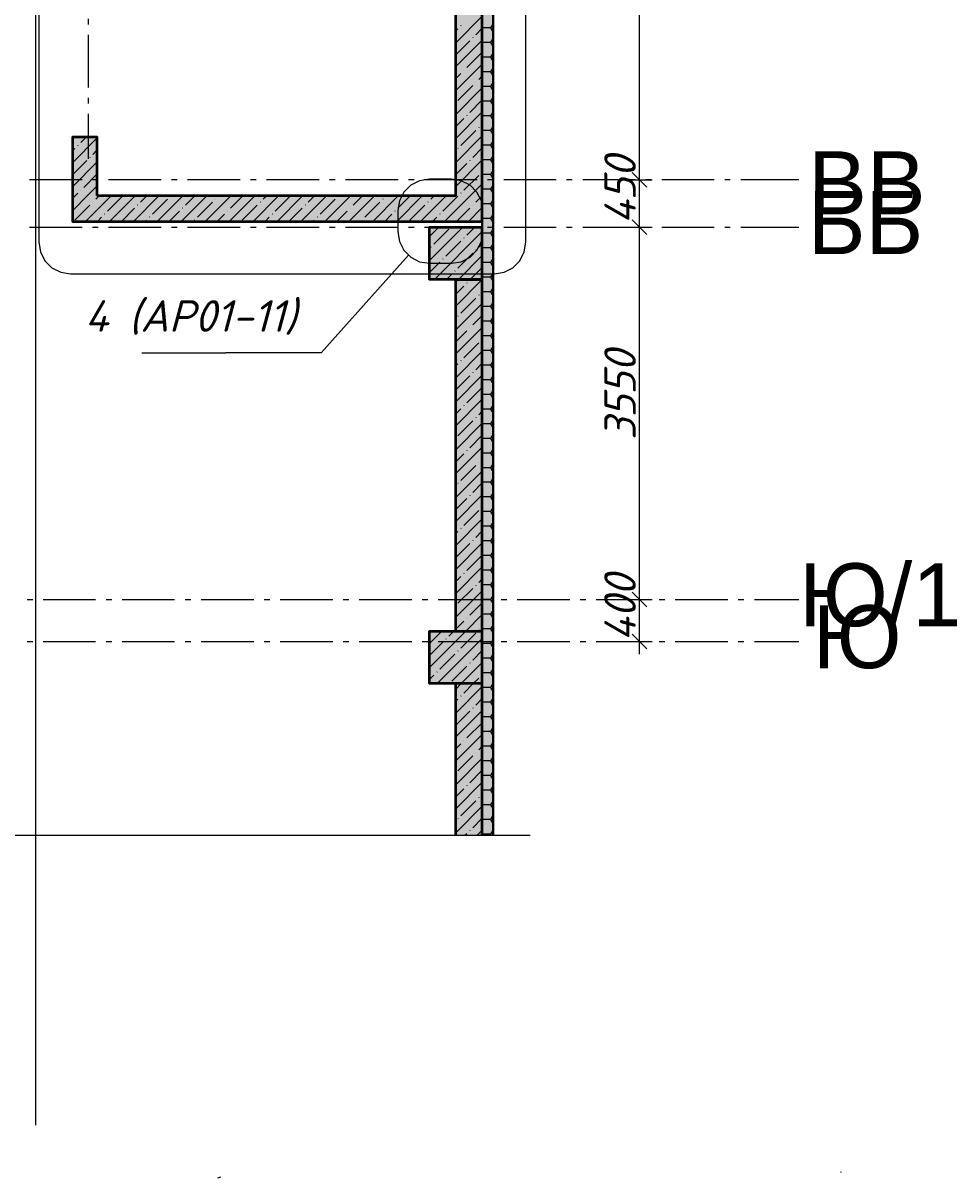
# Model space of a CAD drawing. Header units: millimetres. Extents: x -81576 to 1046824, y -248937 to 691537.
# Drawn here: x 196714 to 205611, y 634482 to 645484 of the extents above; entities that cross this region are included whole.
import ezdxf

# ---------------------------------------------------------------- set-up
doc = ezdxf.new("R2010")
doc.units = ezdxf.units.MM
doc.layers.add('PDF _Геометрия', color=7, linetype='Continuous', true_color=0x1d1d1d)
doc.layers.add('PDF _Сплошная заливка', color=7, linetype='Continuous', true_color=0xffffff)
doc.layers.add('PDF _Текст', color=7, linetype='Continuous')
doc.styles.add('PDF ArialMT', font='arial.ttf')
doc.styles.add('PDF ISOCPEUR Italic', font='isocpeui.ttf')

msp = doc.modelspace()

# ---------------------------------------------------------------- hatches: boundary and pattern name
at = {"layer": 'PDF _Сплошная заливка', "true_color": 0x636466, "transparency": 33554559}
for points in [[(201088, 637747.2), (201188, 637747.2), (201188, 682543.1), (201088, 682543.1), (201088, 653403.1), (201186, 653403.1), (201186, 652803.1), (201088, 652803.1)], [(201188, 637747.2), (201196, 637747.2), (201196, 682551.1), (201188, 682551.1)], [(201086, 643591.1), (201086, 651941.1), (200836, 651941.1), (200836, 643591.1)], [(197186, 643841.1), (197416, 643841.1), (197416, 644401.1), (197186, 644401.1)], [(200836, 643591.1), (200836, 643841.1), (197186, 643841.1), (197186, 643591.1)], [(200586, 643041.1), (201086, 643041.1), (201086, 643541.1), (200586, 643541.1)], [(201086, 639691.1), (201086, 643041.1), (200836, 643041.1), (200836, 639691.1)], [(200586, 639191.1), (201086, 639191.1), (201086, 639691.1), (200586, 639691.1)], [(201086, 637747.2), (201086, 639191.1), (200836, 639191.1), (200836, 637747.2)], [(201086, 637747.2), (201088, 637747.2), (201086, 639191.1)]]:
    msp.add_hatch(color=251, dxfattribs=at).paths.add_polyline_path(points)

# ---------------------------------------------------------------- linework, layer by layer
at = {"layer": 'PDF _Геометрия', "color": 8, "lineweight": 9, "true_color": 0x808080}
msp.add_lwpolyline([(196836, 634984.7), (196836, 685937.1)], dxfattribs=at)
at = {"layer": 'PDF _Геометрия', "color": 7, "lineweight": 13}
for points in [[(97276, 669786.1), (97276, 682551.1), (97386, 682551.1), (201086, 682551.1), (201196, 682551.1), (201196, 637747.2)], [(201188, 637747.2), (201188, 682543.1), (188186, 682543.1)]]:
    msp.add_lwpolyline(points, dxfattribs=at)
at = {"layer": 'PDF _Геометрия', "color": 7, "lineweight": 9}
for points in [[(202586.2, 639471.1), (202586.2, 639991.1), (202586.2, 643541.1), (202586.2, 643991.1), (202586.2, 648691.1), (202586.2, 652041.1), (202586.2, 658141.1), (202586.2, 659841.1), (202586.2, 661141.1), (202586.2, 664341.1), (202586.2, 666741.1), (202586.2, 666891.1), (202586.2, 670241.1), (202586.2, 671341.1), (202586.2, 672341.1), (202586.2, 678790.8), (202586.2, 682461.1)], [(201086, 637747.2), (201086, 652803.1)], [(201088, 637747.2), (201088, 652803.1)], [(197336, 645471.7), (197336, 645524.6)], [(197336, 644871.7), (197336, 645371.7)], [(197336, 644718.8), (197336, 644771.7)], [(197336, 644191.1), (197336, 644618.8)], [(197275.2, 643991.1), (196775.2, 643991.1)], [(197428.1, 643991.1), (197375.2, 643991.1)], [(198028.1, 643991.1), (197528.1, 643991.1)], [(198181, 643991.1), (198128.1, 643991.1)], [(198781, 643991.1), (198281, 643991.1)], [(198933.9, 643991.1), (198881, 643991.1)], [(199533.9, 643991.1), (199033.9, 643991.1)], [(199686.8, 643991.1), (199633.9, 643991.1)], [(200286.8, 643991.1), (199786.8, 643991.1)], [(200439.8, 643991.1), (200386.8, 643991.1)], [(201039.8, 643991.1), (200539.8, 643991.1)], [(201192.7, 643991.1), (201139.8, 643991.1)], [(201792.7, 643991.1), (201292.7, 643991.1)], [(201945.6, 643991.1), (201892.7, 643991.1)], [(202545.6, 643991.1), (202045.6, 643991.1)], [(202487.2, 643991.1), (202586.2, 643991.1), (202706.2, 643991.1)], [(202516.2, 644061.1), (202586.2, 643991.1), (202656.2, 643921.1)], [(202698.5, 643991.1), (202645.6, 643991.1)], [(203298.5, 643991.1), (202798.5, 643991.1)], [(203451.4, 643991.1), (203398.5, 643991.1)], [(204103.9, 643991.1), (203551.4, 643991.1)], [(196775.2, 643541.1), (197275.2, 643541.1)], [(197375.2, 643541.1), (197428.1, 643541.1)], [(197528.1, 643541.1), (198028.1, 643541.1)], [(198128.1, 643541.1), (198181, 643541.1)], [(198281, 643541.1), (198781, 643541.1)], [(198881, 643541.1), (198933.9, 643541.1)], [(199033.9, 643541.1), (199533.9, 643541.1)], [(199633.9, 643541.1), (199686.8, 643541.1)], [(199786.8, 643541.1), (200286.8, 643541.1)], [(200386.8, 643541.1), (200439.8, 643541.1)], [(200539.8, 643541.1), (201039.8, 643541.1)], [(201139.8, 643541.1), (201192.7, 643541.1)], [(201292.7, 643541.1), (201792.7, 643541.1)], [(201892.7, 643541.1), (201945.6, 643541.1)], [(202045.6, 643541.1), (202545.6, 643541.1)], [(202487.2, 643541.1), (202586.2, 643541.1), (202706.2, 643541.1)], [(202516.2, 643611.1), (202586.2, 643541.1), (202656.2, 643471.1)], [(202645.6, 643541.1), (202698.5, 643541.1)], [(202798.5, 643541.1), (203298.5, 643541.1)], [(203398.5, 643541.1), (203451.4, 643541.1)], [(203551.4, 643541.1), (204103.9, 643541.1)], [(202516.2, 640061.1), (202586.2, 639991.1), (202656.2, 639921.1)], [(196751.9, 639991.1), (196804.8, 639991.1)], [(196904.8, 639991.1), (197404.8, 639991.1)], [(197504.8, 639991.1), (197557.7, 639991.1)], [(197657.7, 639991.1), (198157.7, 639991.1)], [(198257.7, 639991.1), (198310.6, 639991.1)], [(198410.6, 639991.1), (198910.6, 639991.1)], [(199010.6, 639991.1), (199063.6, 639991.1)], [(199163.6, 639991.1), (199663.6, 639991.1)], [(199763.6, 639991.1), (199816.5, 639991.1)], [(199916.5, 639991.1), (200416.5, 639991.1)], [(200516.5, 639991.1), (200569.4, 639991.1)], [(200669.4, 639991.1), (201169.4, 639991.1)], [(201269.4, 639991.1), (201322.3, 639991.1)], [(201422.3, 639991.1), (201922.3, 639991.1)], [(202022.3, 639991.1), (202075.2, 639991.1)], [(202175.2, 639991.1), (202675.2, 639991.1)], [(202487.2, 639991.1), (202586.2, 639991.1), (202706.2, 639991.1)], [(202775.2, 639991.1), (202828.1, 639991.1)], [(202928.1, 639991.1), (203428.1, 639991.1)], [(203528.1, 639991.1), (203581.1, 639991.1)], [(203681.1, 639991.1), (204103.9, 639991.1)], [(196751.9, 639591.1), (196804.8, 639591.1)], [(196904.8, 639591.1), (197404.8, 639591.1)], [(197504.8, 639591.1), (197557.7, 639591.1)], [(197657.7, 639591.1), (198157.7, 639591.1)], [(198257.7, 639591.1), (198310.6, 639591.1)], [(198410.6, 639591.1), (198910.6, 639591.1)], [(199010.6, 639591.1), (199063.6, 639591.1)], [(199163.6, 639591.1), (199663.6, 639591.1)], [(199763.6, 639591.1), (199816.5, 639591.1)], [(199916.5, 639591.1), (200416.5, 639591.1)], [(200516.5, 639591.1), (200569.4, 639591.1)], [(200669.4, 639591.1), (201169.4, 639591.1)], [(201269.4, 639591.1), (201322.3, 639591.1)], [(201422.3, 639591.1), (201922.3, 639591.1)], [(202022.3, 639591.1), (202075.2, 639591.1)], [(202175.2, 639591.1), (202675.2, 639591.1)], [(202487.2, 639591.1), (202586.2, 639591.1), (202706.2, 639591.1)], [(202516.2, 639661.1), (202586.2, 639591.1), (202656.2, 639521.1)], [(202775.2, 639591.1), (202828.1, 639591.1)], [(202928.1, 639591.1), (203428.1, 639591.1)], [(203528.1, 639591.1), (203581.1, 639591.1)], [(203681.1, 639591.1), (204103.9, 639591.1)], [(186232.3, 637524.7), (186343.6, 637747.2), (201544, 637747.2)]]:
    msp.add_lwpolyline(points, dxfattribs=at)
for points in [[(201504, 652327.1), (201489.4, 652419.8), (201446.7, 652503.4), (201380.4, 652569.8), (201296.7, 652612.4), (201204, 652627.1), (197164.4, 652627.1), (197071.7, 652612.4), (196988.1, 652569.8), (196921.7, 652503.4), (196879.1, 652419.8), (196864.4, 652327.1), (196864.4, 643396.7), (196879.1, 643304), (196921.7, 643220.4), (196988.1, 643154), (197071.7, 643111.4), (197164.4, 643096.7), (201204, 643096.7), (201296.7, 643111.4), (201380.4, 643154), (201446.7, 643220.4), (201489.4, 643304), (201504, 643396.7)], [(201095.5, 643697.6), (201080.8, 643790.3), (201038.2, 643873.9), (200971.9, 643940.3), (200888.2, 643982.9), (200795.5, 643997.6), (200584.5, 643997.6), (200491.8, 643982.9), (200408.2, 643940.3), (200341.8, 643873.9), (200299.2, 643790.3), (200284.5, 643697.6), (200284.5, 643496.3), (200299.2, 643403.6), (200341.8, 643320), (200408.2, 643253.6), (200491.8, 643211), (200584.5, 643196.3), (200795.5, 643196.3), (200888.2, 643211), (200971.9, 643253.6), (201038.2, 643320), (201080.8, 643403.6), (201095.5, 643496.3)]]:
    msp.add_lwpolyline(points, close=True, dxfattribs=at)
at = {"layer": 'PDF _Геометрия', "color": 7, "lineweight": 35}
for points in [[(197416, 643841.1), (200836, 643841.1), (200836, 651941.1), (201086, 651941.1), (201086, 643591.1), (200836, 643591.1), (197186, 643591.1), (197186, 643841.1), (197186, 644401.1), (197416, 644401.1)], [(201086, 643041.1), (200586, 643041.1), (200586, 643541.1), (201086, 643541.1)], [(201086, 639691.1), (201086, 639191.1), (200586, 639191.1), (200586, 639691.1)]]:
    msp.add_lwpolyline(points, close=True, dxfattribs=at)
at = {"layer": 'PDF _Геометрия', "lineweight": 9}
for points in [[(201086, 645547.4), (200836, 645297.4)], [(200855.2, 645430.6), (200836, 645411.4)], [(200886.1, 645461.5), (200883.7, 645459.1)], [(201086, 645433.3), (201026.2, 645373.5)], [(201166.5, 645439), (201088, 645439)], [(201188, 645476.3), (201166.5, 645439)], [(201166.5, 645439), (201188, 645401.6)], [(201086, 645319.3), (200836, 645069.3)], [(200969.2, 645316.5), (200836, 645183.3)], [(201000.1, 645347.4), (200997.7, 645345)], [(201166.5, 645299.3), (201088, 645299.3)], [(201188, 645336.7), (201166.5, 645299.3)], [(201166.5, 645299.3), (201188, 645261.9)], [(201083.3, 645202.5), (200940.7, 645059.9)], [(201188, 645197), (201166.5, 645159.6)], [(201086, 645091.2), (200836, 644841.2)], [(201166.5, 645159.6), (201088, 645159.6)], [(201166.5, 645159.6), (201188, 645122.2)], [(200883.7, 645002.9), (200836, 644955.2)], [(200914.6, 645033.8), (200912.2, 645031.4)], [(201086, 644977.2), (201054.8, 644945.9)], [(201166.5, 645019.9), (201088, 645019.9)], [(201188, 645057.3), (201166.5, 645019.9)], [(201166.5, 645019.9), (201188, 644982.5)], [(201086, 644863.1), (200836, 644613.1)], [(200997.7, 644888.8), (200855.2, 644746.3)], [(201028.6, 644919.7), (201026.2, 644917.3)], [(201166.5, 644880.2), (201088, 644880.2)], [(201188, 644917.6), (201166.5, 644880.2)], [(201166.5, 644880.2), (201188, 644842.8)], [(201086, 644749.1), (200969.2, 644632.2)], [(201188, 644777.9), (201166.5, 644740.6)], [(201166.5, 644740.5), (201088, 644740.5)], [(201166.5, 644740.5), (201188, 644703.2)], [(201086, 644635), (200836, 644385)], [(200912.2, 644575.2), (200836, 644499.1)], [(200943.1, 644606.1), (200940.7, 644603.7)], [(201166.5, 644600.9), (201088, 644600.9)], [(201188, 644638.2), (201166.5, 644600.9)], [(201166.5, 644600.9), (201188, 644563.5)], [(201026.2, 644461.2), (200883.7, 644318.6)], [(201057.1, 644492), (201054.8, 644489.7)], [(201086, 644521), (201083.3, 644518.2)], [(201166.5, 644461.2), (201088, 644461.2)], [(201188, 644498.6), (201166.5, 644461.2)], [(201166.5, 644461.2), (201188, 644423.8)], [(197202.6, 644401.1), (197186, 644384.6)], [(197416, 644386.5), (197186, 644156.5)], [(197236.5, 644321), (197234.1, 644318.6)], [(197316.6, 644401.1), (197262.6, 644347.1)], [(201086, 644406.9), (200836, 644156.9)], [(201166.5, 644321.5), (201088, 644321.5)], [(201188, 644358.9), (201166.5, 644321.5)], [(201166.5, 644321.5), (201188, 644284.1)], [(197205.6, 644290.1), (197186, 644270.5)], [(197350.5, 644206.9), (197348.2, 644204.5)], [(197416, 644272.4), (197376.7, 644233.1)], [(200857.5, 644292.4), (200855.2, 644290.1)], [(201086, 644292.9), (200997.7, 644204.5)], [(201188, 644219.2), (201166.5, 644181.8)], [(197319.6, 644176), (197186, 644042.4)], [(197416, 644158.4), (197186, 643928.4)], [(201086, 644178.8), (200836, 643928.8)], [(200940.7, 644147.5), (200836, 644042.9)], [(200971.6, 644178.4), (200969.2, 644176)], [(201166.5, 644181.8), (201088, 644181.8)], [(201166.5, 644181.8), (201188, 644144.4)], [(197416, 644044.3), (197291.1, 643919.4)], [(201054.8, 644033.5), (200912.2, 643890.9)], [(201085.6, 644064.4), (201083.3, 644062)], [(201166.5, 644042.1), (201088, 644042.1)], [(201188, 644079.5), (201166.5, 644042.2)], [(201166.5, 644042.1), (201188, 644004.8)], [(197416, 643930.3), (197326.8, 643841.1), (197186, 643700.3)], [(197265, 643893.3), (197262.6, 643890.9)], [(201086, 643950.7), (200836, 643700.7), (200726.4, 643591.1)], [(201166.5, 643902.5), (201088, 643902.5)], [(201188, 643939.8), (201166.5, 643902.5)], [(201166.5, 643902.5), (201188, 643865.1)], [(197234.1, 643862.4), (197212.8, 643841.1), (197186, 643814.3)], [(197555, 643841.1), (197304.9, 643591.1)], [(197379, 643779.2), (197376.7, 643776.9)], [(197440.9, 643841.1), (197405.2, 643805.4)], [(197661.8, 643833.9), (197519.2, 643691.3)], [(197783.1, 643841.1), (197533, 643591.1)], [(198011.1, 643841.1), (197761.1, 643591.1)], [(197897.1, 643841.1), (197832.9, 643776.9)], [(198089.5, 643805.4), (197946.9, 643662.8)], [(198239.2, 643841.1), (197989.2, 643591.1)], [(198120.4, 643836.3), (198118, 643833.9)], [(198467.3, 643841.1), (198217.3, 643591.1)], [(198353.3, 643841.1), (198260.5, 643748.3)], [(198517.2, 643776.9), (198374.6, 643634.3)], [(198695.4, 643841.1), (198445.4, 643591.1)], [(198548, 643807.7), (198545.7, 643805.4)], [(198581.4, 643841.1), (198574.2, 643833.9)], [(198923.5, 643841.1), (198673.5, 643591.1)], [(198809.5, 643841.1), (198688.2, 643719.8)], [(199151.6, 643841.1), (198901.6, 643591.1)], [(198975.7, 643779.2), (198973.4, 643776.9)], [(199037.6, 643841.1), (199001.9, 643805.4)], [(199258.5, 643833.9), (199115.9, 643691.3)], [(199379.7, 643841.1), (199129.7, 643591.1)], [(199607.8, 643841.1), (199357.8, 643591.1)], [(199493.8, 643841.1), (199429.5, 643776.9)], [(199686.2, 643805.4), (199543.6, 643662.8)], [(199835.9, 643841.1), (199585.9, 643591.1)], [(199717, 643836.3), (199714.7, 643833.9)], [(200064, 643841.1), (199814, 643591.1)], [(199950, 643841.1), (199857.2, 643748.3)], [(200113.8, 643776.9), (199971.3, 643634.3)], [(200292.1, 643841.1), (200042.1, 643591.1)], [(200144.7, 643807.7), (200142.4, 643805.4)], [(200178.1, 643841.1), (200170.9, 643833.9)], [(200520.2, 643841.1), (200270.2, 643591.1)], [(200406.2, 643841.1), (200284.9, 643719.8)], [(200748.3, 643841.1), (200498.3, 643591.1)], [(200572.4, 643779.2), (200570, 643776.9)], [(200634.3, 643841.1), (200598.6, 643805.4)], [(200855.2, 643833.9), (200836, 643814.8), (200712.6, 643691.3)], [(200886.1, 643864.8), (200883.7, 643862.4)], [(201086, 643836.7), (201026.2, 643776.9)], [(201166.5, 643762.8), (201088, 643762.8)], [(201188, 643800.2), (201166.5, 643762.8)], [(201166.5, 643762.8), (201188, 643725.4)], [(197348.2, 643748.3), (197205.6, 643605.8)], [(197493.1, 643665.2), (197490.7, 643662.8)], [(197775.8, 643719.8), (197647.1, 643591.1)], [(197806.7, 643750.7), (197804.3, 643748.3)], [(198203.5, 643691.3), (198103.3, 643591.1)], [(198234.4, 643722.2), (198232, 643719.8)], [(198631.2, 643662.8), (198559.5, 643591.1)], [(198662.1, 643693.7), (198659.7, 643691.3)], [(198944.8, 643748.3), (198802.3, 643605.8)], [(199089.8, 643665.2), (199087.4, 643662.8)], [(199372.5, 643719.8), (199243.8, 643591.1)], [(199403.4, 643750.7), (199401, 643748.3)], [(199800.2, 643691.3), (199700, 643591.1)], [(199831.1, 643722.2), (199828.7, 643719.8)], [(200227.9, 643662.8), (200156.2, 643591.1)], [(200258.8, 643693.7), (200256.4, 643691.3)], [(200541.5, 643748.3), (200399, 643605.8)], [(200686.5, 643665.2), (200684.1, 643662.8)], [(200969.2, 643719.8), (200840.5, 643591.1)], [(201086, 643722.6), (200954.5, 643591.1)], [(201000.1, 643750.7), (200997.7, 643748.3)], [(201188, 643660.5), (201166.5, 643623.1)], [(197462.2, 643634.3), (197419, 643591.1)], [(197889.9, 643605.8), (197875.2, 643591.1)], [(197920.8, 643636.7), (197918.4, 643634.3)], [(198348.5, 643608.2), (198346.1, 643605.8)], [(199058.9, 643634.3), (199015.7, 643591.1)], [(199486.6, 643605.8), (199471.9, 643591.1)], [(199517.5, 643636.7), (199515.1, 643634.3)], [(199945.1, 643608.2), (199942.8, 643605.8)], [(200676.4, 643541.1), (200586, 643450.7)], [(200904.5, 643541.1), (200586, 643222.6)], [(200655.6, 643634.3), (200612.4, 643591.1)], [(201018.6, 643541.1), (200940.7, 643463.2)], [(201083.3, 643605.8), (201068.6, 643591.1)], [(201166.5, 643623.1), (201088, 643623.1)], [(201166.5, 643623.1), (201188, 643585.7)], [(200769.6, 643520.2), (200627.1, 643377.7)], [(201086, 643494.5), (200632.6, 643041.1)], [(200914.6, 643437.1), (200912.2, 643434.7)], [(201166.5, 643483.4), (201088, 643483.4)], [(201188, 643520.8), (201166.5, 643483.4)], [(201166.5, 643483.4), (201188, 643446)], [(200600.9, 643351.5), (200598.6, 643349.2)], [(200883.7, 643406.2), (200741.1, 643263.6)], [(201028.6, 643323), (201026.2, 643320.7)], [(201086, 643380.5), (201054.8, 643349.2)], [(201166.5, 643343.7), (201088, 643343.7)], [(201188, 643381.1), (201166.5, 643343.8)], [(201166.5, 643343.7), (201188, 643306.4)], [(200715, 643237.5), (200712.6, 643235.1)], [(201086, 643266.4), (200860.7, 643041.1), (200836, 643016.4)], [(200997.7, 643292.1), (200855.2, 643149.6)], [(201188, 643241.4), (201166.5, 643204.1)], [(200684.1, 643206.6), (200586, 643108.6)], [(200829, 643123.4), (200826.7, 643121.1)], [(201086, 643152.4), (200974.8, 643041.1), (200969.2, 643035.5)], [(201166.5, 643204.1), (201088, 643204.1)], [(201166.5, 643204.1), (201188, 643166.7)], [(201188, 643101.8), (201166.5, 643064.4)], [(200798.1, 643092.6), (200746.7, 643041.1)], [(201086, 643038.3), (200836, 642788.3)], [(200943.1, 643009.4), (200940.7, 643007)], [(201166.5, 643064.4), (201088, 643064.4)], [(201166.5, 643064.4), (201188, 643027)], [(200912.2, 642978.5), (200836, 642902.4)], [(201057.1, 642895.3), (201054.8, 642893)], [(201086, 642924.3), (201083.3, 642921.5)], [(201166.5, 642924.7), (201088, 642924.7)], [(201188, 642962.1), (201166.5, 642924.7)], [(201166.5, 642924.7), (201188, 642887.3)], [(201086, 642810.2), (200836, 642560.2)], [(201026.2, 642864.5), (200883.7, 642721.9)], [(201166.5, 642785), (201088, 642785)], [(201188, 642822.4), (201166.5, 642785)], [(201166.5, 642785), (201188, 642747.6)], [(200857.5, 642695.8), (200855.2, 642693.4)], [(201086, 642696.2), (200997.7, 642607.9)], [(201188, 642682.7), (201166.5, 642645.3)], [(201086, 642582.1), (200836, 642332.1)], [(200940.7, 642550.8), (200836, 642446.2)], [(200971.6, 642581.7), (200969.2, 642579.3)], [(201166.5, 642645.3), (201088, 642645.3)], [(201166.5, 642645.3), (201188, 642607.9)], [(201085.6, 642467.7), (201083.3, 642465.3)], [(201166.5, 642505.6), (201088, 642505.6)], [(201188, 642543), (201166.5, 642505.7)], [(201166.5, 642505.6), (201188, 642468.3)], [(201086, 642354), (200836, 642104)], [(201054.8, 642436.8), (200912.2, 642294.2)], [(201166.5, 642366), (201088, 642366)], [(201188, 642403.3), (201166.5, 642366)], [(201166.5, 642366), (201188, 642328.6)], [(200855.2, 642237.2), (200836, 642218.1)], [(200886.1, 642268.1), (200883.7, 642265.7)], [(201086, 642240), (201026.2, 642180.2)], [(201166.5, 642226.3), (201088, 642226.3)], [(201188, 642263.7), (201166.5, 642226.3)], [(201166.5, 642226.3), (201188, 642188.9)], [(201086, 642125.9), (200836, 641875.9)], [(200969.2, 642123.1), (200836, 641990)], [(201000.1, 642154), (200997.7, 642151.7)], [(201188, 642124), (201166.5, 642086.6)], [(201083.3, 642009.1), (200940.7, 641866.5)], [(201166.5, 642086.6), (201088, 642086.6)], [(201166.5, 642086.6), (201188, 642049.2)], [(201086, 641897.8), (200836, 641647.8)], [(201166.5, 641946.9), (201088, 641946.9)], [(201188, 641984.3), (201166.5, 641946.9)], [(201166.5, 641946.9), (201188, 641909.5)], [(200883.7, 641809.5), (200836, 641761.9)], [(200914.6, 641840.4), (200912.2, 641838)], [(201086, 641783.8), (201054.8, 641752.5)], [(201166.5, 641807.2), (201088, 641807.2)], [(201188, 641844.6), (201166.5, 641807.3)], [(201166.5, 641807.2), (201188, 641769.9)], [(201086, 641669.7), (200836, 641419.7)], [(200997.7, 641695.5), (200855.2, 641552.9)], [(201028.6, 641726.3), (201026.2, 641724)], [(201188, 641704.9), (201166.5, 641667.6)], [(201166.5, 641667.6), (201088, 641667.6)], [(201166.5, 641667.6), (201188, 641630.2)], [(201188, 641565.3), (201166.5, 641527.9)], [(201086, 641555.7), (200969.2, 641438.8)], [(201166.5, 641527.9), (201088, 641527.9)], [(201166.5, 641527.9), (201188, 641490.5)], [(201086, 641441.6), (200836, 641191.6)], [(200912.2, 641381.8), (200836, 641305.7)], [(200943.1, 641412.7), (200940.7, 641410.3)], [(201166.5, 641388.2), (201088, 641388.2)], [(201188, 641425.6), (201166.5, 641388.2)], [(201166.5, 641388.2), (201188, 641350.8)], [(201026.2, 641267.8), (200883.7, 641125.2)], [(201057.1, 641298.7), (201054.8, 641296.3)], [(201086, 641327.6), (201083.3, 641324.8)], [(201166.5, 641248.5), (201088, 641248.5)], [(201188, 641285.9), (201166.5, 641248.5)], [(201166.5, 641248.5), (201188, 641211.1)], [(201086, 641213.5), (200836, 640963.5)], [(201188, 641146.2), (201166.5, 641108.9)], [(200857.5, 641099.1), (200855.2, 641096.7)], [(201086, 641099.5), (200997.7, 641011.2)], [(201166.5, 641108.8), (201088, 641108.8)], [(201166.5, 641108.8), (201188, 641071.5)], [(201086, 640985.4), (200836, 640735.4)], [(200940.7, 640954.1), (200836, 640849.5)], [(200971.6, 640985), (200969.2, 640982.6)], [(201166.5, 640969.2), (201088, 640969.2)], [(201188, 641006.5), (201166.5, 640969.2)], [(201166.5, 640969.1), (201188, 640931.8)], [(201054.8, 640840.1), (200912.2, 640697.5)], [(201085.6, 640871), (201083.3, 640868.6)], [(201166.5, 640829.5), (201088, 640829.5)], [(201188, 640866.9), (201166.5, 640829.5)], [(201166.5, 640829.5), (201188, 640792.1)], [(201086, 640757.3), (200836, 640507.3)], [(201166.5, 640689.8), (201088, 640689.8)], [(201188, 640727.2), (201166.5, 640689.8)], [(201166.5, 640689.8), (201188, 640652.4)], [(200855.2, 640640.5), (200836, 640621.4)], [(200886.1, 640671.4), (200883.7, 640669)], [(201086, 640643.3), (201026.2, 640583.5)], [(201188, 640587.5), (201166.5, 640550.1)], [(201086, 640529.2), (200836, 640279.2)], [(200969.2, 640526.5), (200836, 640393.3)], [(201000.1, 640557.3), (200997.7, 640555)], [(201166.5, 640550.1), (201088, 640550.1)], [(201166.5, 640550.1), (201188, 640512.7)], [(201083.3, 640412.4), (200940.7, 640269.8)], [(201166.5, 640410.4), (201088, 640410.4)], [(201188, 640447.8), (201166.5, 640410.4)], [(201166.5, 640410.4), (201188, 640373)], [(201086, 640301.1), (200836, 640051.1)], [(200914.6, 640243.7), (200912.2, 640241.3)], [(201166.5, 640270.7), (201088, 640270.7)], [(201188, 640308.1), (201166.5, 640270.8)], [(201166.5, 640270.7), (201188, 640233.4)], [(200883.7, 640212.8), (200836, 640165.2)], [(201028.6, 640129.6), (201026.2, 640127.3)], [(201086, 640187.1), (201054.8, 640155.8)], [(201166.5, 640131.1), (201088, 640131.1)], [(201188, 640168.4), (201166.5, 640131.1)], [(201166.5, 640131.1), (201188, 640093.7)], [(201086, 640073), (200836, 639823)], [(200997.7, 640098.8), (200855.2, 639956.2)], [(201188, 640028.8), (201166.5, 639991.4)], [(201086, 639959), (200969.2, 639842.2)], [(201166.5, 639991.4), (201088, 639991.4)], [(201166.5, 639991.4), (201188, 639954)], [(201086, 639844.9), (200932.2, 639691.1), (200586, 639344.9)], [(200943.1, 639816), (200940.7, 639813.6)], [(201166.5, 639851.7), (201088, 639851.7)], [(201188, 639889.1), (201166.5, 639851.7)], [(201166.5, 639851.7), (201188, 639814.3)], [(200704.1, 639691.1), (200586, 639573)], [(200590.1, 639691.1), (200586, 639687.1)], [(200818.2, 639691.1), (200769.6, 639642.6)], [(200912.2, 639785.1), (200836, 639709)], [(201057.1, 639702), (201054.8, 639699.6)], [(201086, 639730.9), (201083.3, 639728.1)], [(201166.5, 639712), (201088, 639712)], [(201188, 639749.4), (201166.5, 639712)], [(201166.5, 639712), (201188, 639674.6)], [(200712.6, 639585.5), (200586, 639459)], [(201086, 639616.8), (200660.3, 639191.1)], [(200743.5, 639616.4), (200741.1, 639614.1)], [(201026.2, 639671.1), (200883.7, 639528.5)], [(201188, 639609.7), (201166.5, 639572.4)], [(200826.7, 639471.5), (200684.1, 639328.9)], [(200857.5, 639502.4), (200855.2, 639500)], [(201086, 639502.8), (200997.7, 639414.5)], [(201166.5, 639572.3), (201088, 639572.3)], [(201166.5, 639572.3), (201188, 639535)], [(201188, 639470), (201166.5, 639432.7)], [(200940.7, 639357.4), (200798.1, 639214.9)], [(201086, 639388.7), (200888.4, 639191.1), (200836, 639138.7)], [(200971.6, 639388.3), (200969.2, 639386)], [(201166.5, 639432.7), (201088, 639432.7)], [(201166.5, 639432.7), (201188, 639395.3)], [(200627.1, 639271.9), (200586, 639230.9)], [(200658, 639302.8), (200655.6, 639300.4)], [(201085.6, 639274.3), (201083.3, 639271.9)], [(201166.5, 639293), (201088, 639293)], [(201188, 639330.4), (201166.5, 639293)], [(201166.5, 639293), (201188, 639255.6)], [(201086, 639160.6), (200836, 638910.6)], [(201054.8, 639243.4), (201002.4, 639191.1), (200912.2, 639100.8)], [(201166.5, 639153.3), (201088, 639153.3)], [(201188, 639190.7), (201166.5, 639153.3)], [(201166.5, 639153.3), (201188, 639115.9)], [(200855.2, 639043.8), (200836, 639024.7)], [(200886.1, 639074.7), (200883.7, 639072.3)], [(201086, 639046.6), (201026.2, 638986.8)], [(201188, 639051), (201166.5, 639013.6)], [(201086, 638932.5), (200836, 638682.5)], [(200969.2, 638929.8), (200836, 638796.6)], [(201000.1, 638960.6), (200997.7, 638958.3)], [(201166.5, 639013.6), (201088, 639013.6)], [(201166.5, 639013.6), (201188, 638976.2)], [(201083.3, 638815.7), (200940.7, 638673.1)], [(201166.5, 638873.9), (201088, 638873.9)], [(201188, 638911.3), (201166.5, 638873.9)], [(201166.5, 638873.9), (201188, 638836.6)], [(201086, 638704.4), (200836, 638454.4)], [(201166.5, 638734.3), (201088, 638734.3)], [(201188, 638771.6), (201166.5, 638734.3)], [(201166.5, 638734.2), (201188, 638696.9)], [(200883.7, 638616.1), (200836, 638568.5)], [(200914.6, 638647), (200912.2, 638644.6)], [(201086, 638590.4), (201054.8, 638559.1)], [(201166.5, 638594.6), (201088, 638594.6)], [(201188, 638631.9), (201166.5, 638594.6)], [(201166.5, 638594.6), (201188, 638557.2)], [(200997.7, 638502.1), (200855.2, 638359.5)], [(201028.6, 638533), (201026.2, 638530.6)], [(201188, 638492.3), (201166.5, 638454.9)], [(201086, 638476.3), (200836, 638226.3)], [(201166.5, 638454.9), (201088, 638454.9)], [(201166.5, 638454.9), (201188, 638417.5)], [(201086, 638362.3), (200969.2, 638245.5)], [(201166.5, 638315.2), (201088, 638315.2)], [(201188, 638352.6), (201166.5, 638315.2)], [(201166.5, 638315.2), (201188, 638277.8)], [(201086, 638248.2), (200836, 637998.2)], [(200912.2, 638188.4), (200836, 638112.3)], [(200943.1, 638219.3), (200940.7, 638217)], [(201166.5, 638175.5), (201088, 638175.5)], [(201188, 638212.9), (201166.5, 638175.5)], [(201166.5, 638175.5), (201188, 638138.1)], [(201026.2, 638074.4), (200883.7, 637931.8)], [(201057.1, 638105.3), (201054.8, 638102.9)], [(201086, 638134.2), (201083.3, 638131.4)], [(201188, 638073.2), (201166.5, 638035.9)], [(201086, 638020.1), (200836, 637770.1)], [(201166.5, 638035.8), (201088, 638035.8)], [(201166.5, 638035.8), (201188, 637998.5)], [(201188, 637933.5), (201166.5, 637896.2)], [(200857.5, 637905.7), (200855.2, 637903.3)], [(201086, 637906.1), (200997.7, 637817.8)], [(201166.5, 637896.2), (201088, 637896.2)], [(201166.5, 637896.2), (201188, 637858.8)], [(200940.7, 637760.8), (200927.2, 637747.2)], [(200971.6, 637791.6), (200969.2, 637789.3)], [(201086, 637792), (201041.2, 637747.2)], [(201166.5, 637756.5), (201088, 637756.5)], [(201188, 637793.9), (201166.5, 637756.5)], [(201166.5, 637756.5), (201171.8, 637747.2)]]:
    msp.add_lwpolyline(points, dxfattribs=at)
at = {"layer": 'PDF _Геометрия', "color": 174, "lineweight": 9, "true_color": 0x0000a0}
msp.add_lwpolyline([(200384.6, 643272.6), (199553.5, 642343.1), (198645.5, 642343.1)], dxfattribs=at)
at = {"layer": 'PDF _Геометрия', "color": 7, "lineweight": 35}
for points in [[(200836, 639691.1), (200836, 643041.1), (201086, 643041.1), (201086, 637747.2)], [(200836, 637747.2), (200836, 639191.1)]]:
    msp.add_lwpolyline(points, dxfattribs=at)
at = {"layer": 'PDF _Геометрия', "color": 174, "lineweight": 20, "true_color": 0x0000a0}
msp.add_lwpolyline([(197845.5, 642343.2), (198645.5, 642343.2)], dxfattribs=at)
at = {"layer": 'PDF _Геометрия', "color": 7, "lineweight": 15}
msp.add_lwpolyline([(204501.5, 634539.2), (204509.1, 634535.4)], dxfattribs=at)
at = {"layer": 'PDF _Геометрия', "color": 250, "lineweight": 9, "true_color": 0x2c2c2c}
msp.add_lwpolyline([(198570, 634481.7), (198597.2, 634492.6)], dxfattribs=at)
at = {"layer": 'PDF _Сплошная заливка', "lineweight": 35, "transparency": 33554559}
msp.add_solid([(204509.1, 634535.4), (204504.4, 634544.9), (204504.4, 634537.8), (204501.5, 634539.2)], dxfattribs=at)

# ---------------------------------------------------------------- texts
at = {"layer": 'PDF _Текст', "char_height": 300, "attachment_point": 4, "rotation": 90, "style": 'PDF ISOCPEUR Italic'}
for s, insert in [('450', (202401.5, 643568.8)), ('3550', (202401.5, 641513.3)), ('400', (202401.5, 639593.8))]:
    msp.add_mtext(s, dxfattribs=dict(at, insert=insert))
at = {"layer": 'PDF _Текст', "attachment_point": 4}
for s, insert, char_height, style in [('ВВ', (204195, 643962.9), 600, 'PDF ArialMT'), ('ББ', (204189.8, 643583.5), 600, 'PDF ArialMT'), ('4 (АР01-11)', (197301.8, 642679.1), 300, 'PDF ISOCPEUR Italic'), ('Ю/1', (204106.6, 640033.5), 600, 'PDF ArialMT'), ('Ю', (204237.5, 639633.5), 600, 'PDF ArialMT')]:
    msp.add_mtext(s, dxfattribs=dict(at, insert=insert, char_height=char_height, style=style))

doc.saveas('drawing.dxf')
